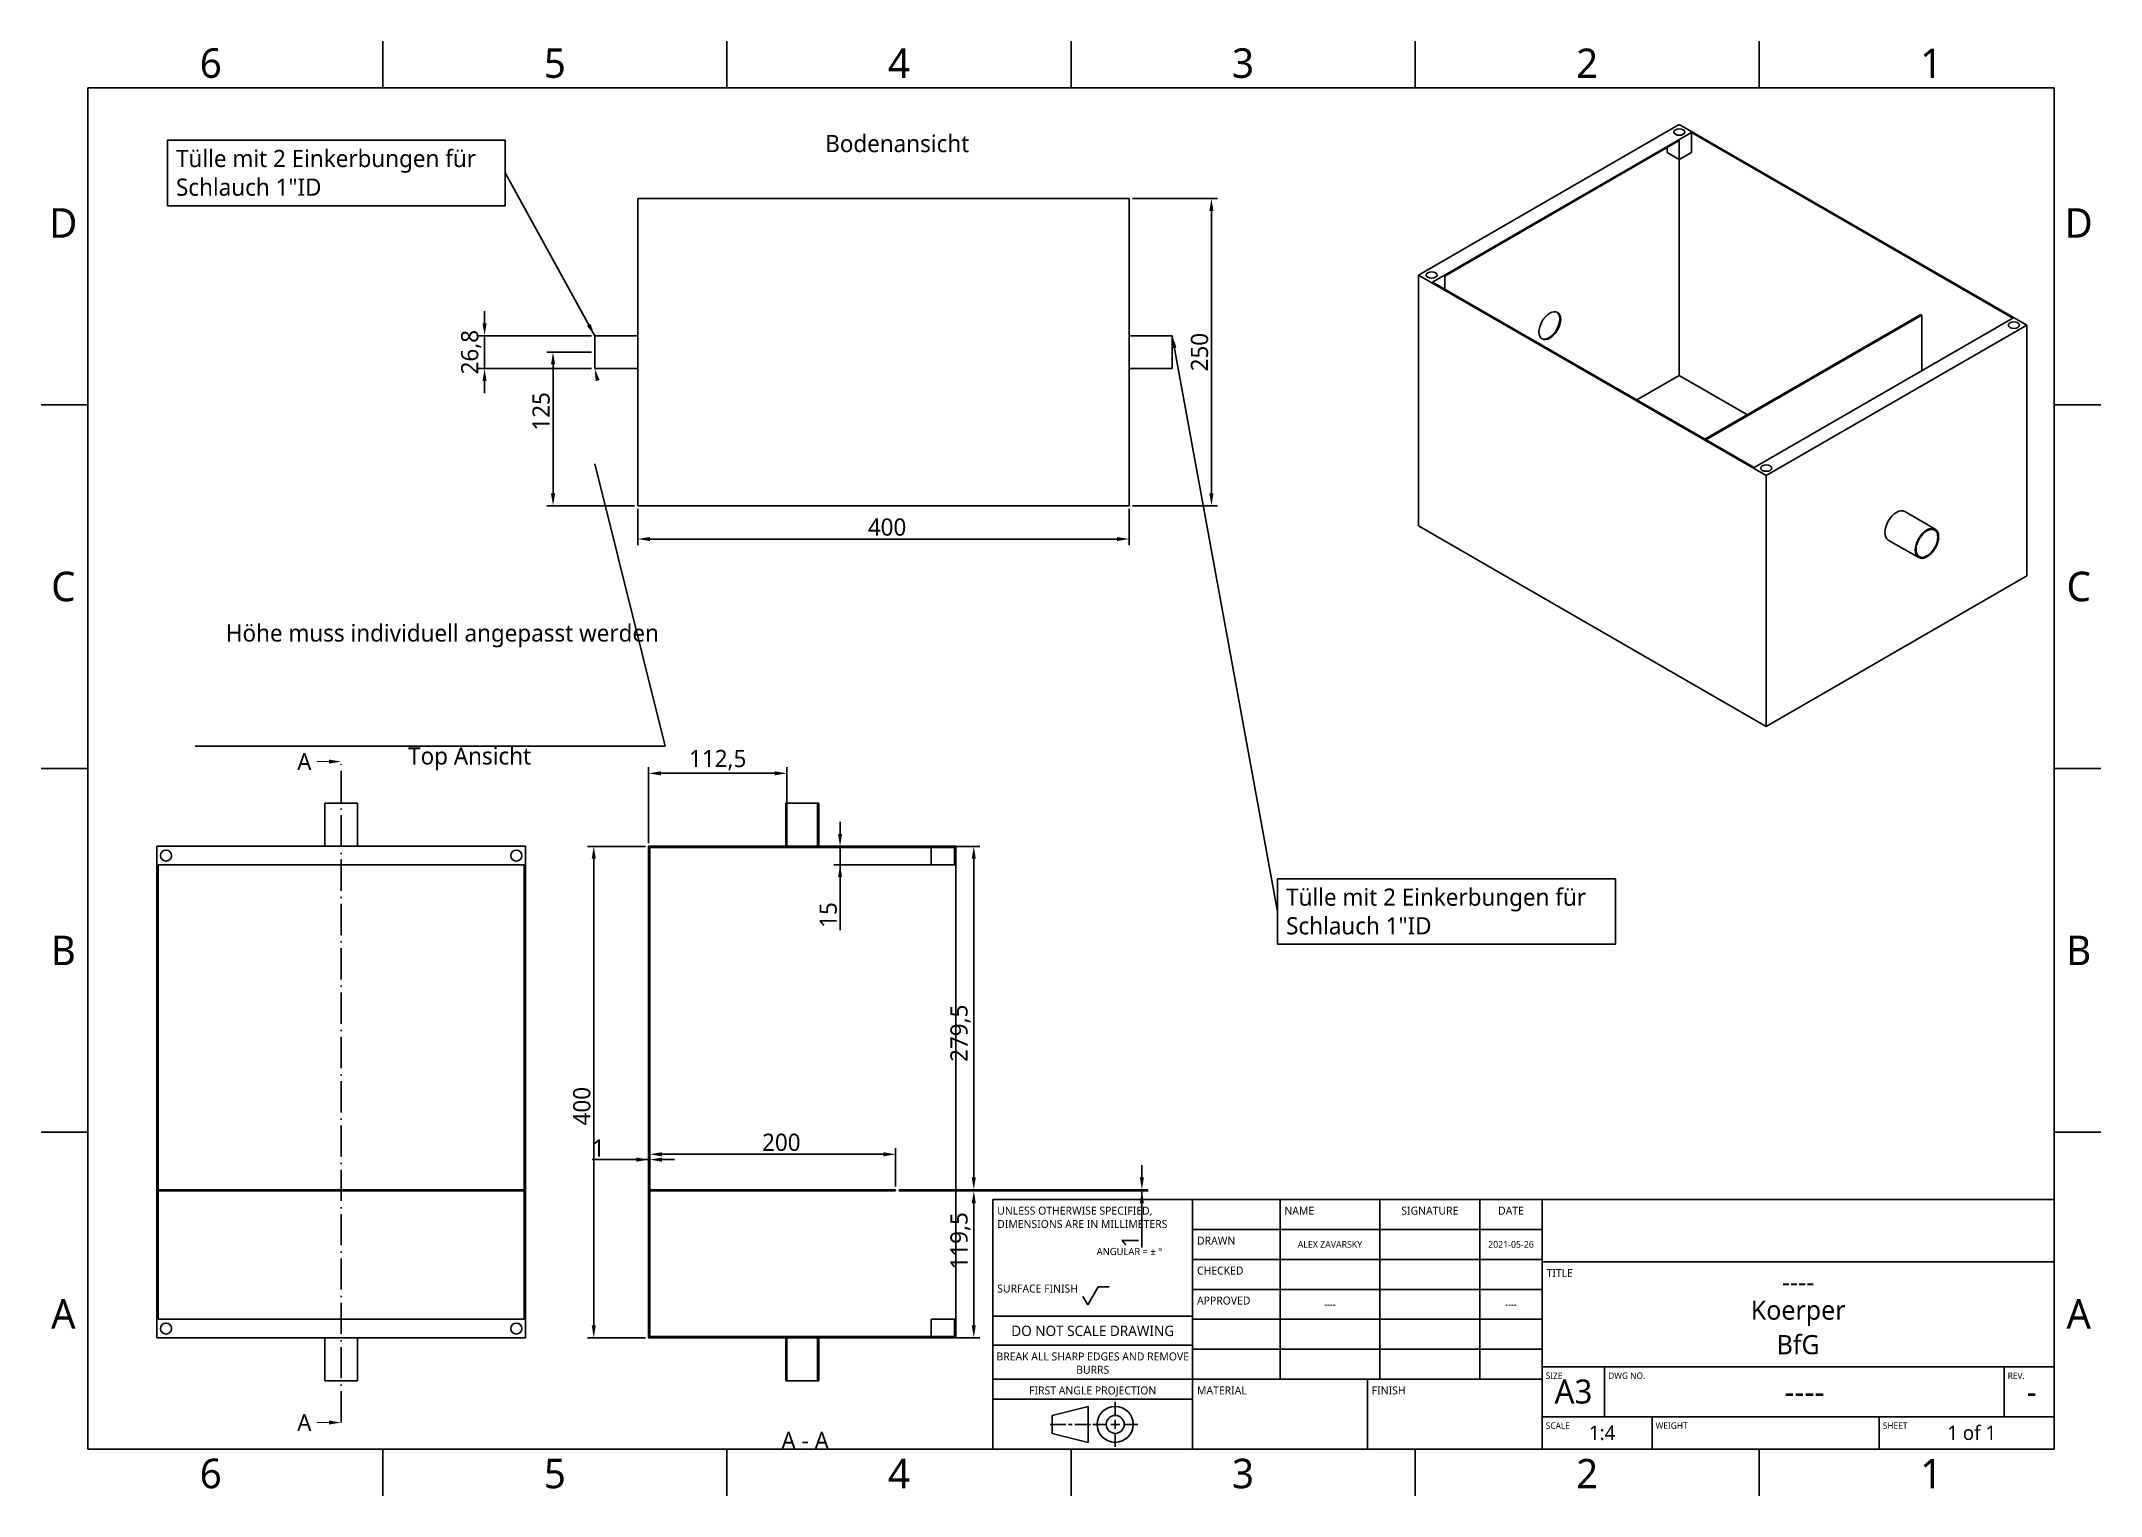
# Model space of a CAD drawing. Extents: x 1 to 420, y 0 to 296.
import ezdxf

# ---------------------------------------------------------------- set-up
doc = ezdxf.new("R2010")
doc.units = 0
doc.header["$LTSCALE"] = 12.7
doc.header["$MEASUREMENT"] = 0
doc.header["$PDMODE"] = 33
doc.header["$PDSIZE"] = 1
doc.linetypes.add('ONS_DASHDOT', pattern=[0.71, 0.5, -0.1, 0.01, -0.1])
doc.layers.get('DEFPOINTS').update_dxf_attribs({"linetype": 'CONTINUOUS'})
for name, color, linetype in [('ANNOTATION_LINES', 7, 'CONTINUOUS'), ('ANNOTATION_TEXT', 7, 'CONTINUOUS'), ('BORDER_FRAME', 7, 'CONTINUOUS'), ('BORDER_ZONES', 7, 'CONTINUOUS'), ('SECTION_CUTTING_LINE', 7, 'ONS_DASHDOT'), ('TITLE_BLOCK', 7, 'CONTINUOUS'), ('VIEW_HATCHES', 7, 'CONTINUOUS'), ('VISIBLE', 7, 'CONTINUOUS')]:
    doc.layers.add(name, color=color, linetype=linetype)
doc.styles.add('ONSHAPE-STANDARD', font='NotoSans-Regular.ttf')
doc.styles.add('ONSHAPE-STANDARD-DIMENSION', font='')
doc.styles.add('ONSHAPE-STANDARD-FIELDS', font='')
doc.styles.add('ONSHAPE-STANDARD-NOTESTYLE', font='Noto Sans', dxfattribs={"height": 3.5})
doc.styles.add('ONSHAPE-STANDARD-VIEW-LABE', font='NotoSans-Regular.ttf', dxfattribs={"height": 3.5})
doc.styles.get('ONSHAPE-STANDARD-DIMENSION').set_extended_font_data('Noto Sans')
doc.styles.get('ONSHAPE-STANDARD-FIELDS').set_extended_font_data('Noto Sans')
doc.dimstyles.new('ONSHAPE-ISO-25$0', dxfattribs={"dimtxt": 3.5, "dimasz": 2.5, "dimexe": 1.25, "dimexo": 0.625, "dimtad": 1, "dimtxsty": 'ONSHAPE-STANDARD-DIMENSION', "dimcen": 2.5, "dimclrd": 7, "dimclre": 7, "dimclrt": 7, "dimadec": 1, "dimazin": 3, "dimtfac": 1, "dimtmove": 0, "dimatfit": 3})
pattern_1 = [(117, (130.0012, 80.0923), (-2.94032, -1.49817), [])]
pattern_2 = [(75, (130.0012, 80.0923), (-3.50631, 0.93951), [])]
pattern_3 = [(219, (130.0012, 80.0923), (1.88796, -2.33144), [])]

# ---------------------------------------------------------------- blocks, each defined once
blk = doc.blocks.new('*D1')
at = {"layer": 'ANNOTATION_TEXT', "color": 7}
for p, q in [((222.98, 264.47), (240.32, 264.47)), ((239.07, 261.97), (239.07, 204.47)), ((222.98, 201.97), (240.32, 201.97))]:
    blk.add_line(p, q, dxfattribs=at)
for points in [[(239.49, 261.97), (238.66, 261.97), (239.07, 264.47)], [(238.66, 204.47), (239.49, 204.47), (239.07, 201.97)]]:
    blk.add_solid(points, dxfattribs=at)
at = {"layer": 'DEFPOINTS', "color": 0}
for p in [(222.35, 264.47), (222.35, 201.97), (239.07, 201.97), (239.07, 201.97)]:
    blk.add_point(p, dxfattribs=at)
at = {"layer": 'ANNOTATION_TEXT', "color": 7, "insert": (236.66, 233.22), "char_height": 3.5, "attachment_point": 5, "rotation": 90, "style": 'ONSHAPE-STANDARD-DIMENSION'}
blk.add_mtext('250', dxfattribs=at)
blk = doc.blocks.new('*D2')
at = {"layer": 'ANNOTATION_TEXT', "color": 7}
for p, q in [((122.35, 201.35), (122.35, 193.95)), ((222.35, 201.35), (222.35, 193.95)), ((124.85, 195.2), (219.85, 195.2))]:
    blk.add_line(p, q, dxfattribs=at)
for points in [[(124.85, 195.61), (124.85, 194.78), (122.35, 195.2)], [(219.85, 194.78), (219.85, 195.61), (222.35, 195.2)]]:
    blk.add_solid(points, dxfattribs=at)
at = {"layer": 'DEFPOINTS', "color": 0}
for p in [(122.35, 201.97), (222.35, 201.97), (222.35, 195.2), (222.35, 195.2)]:
    blk.add_point(p, dxfattribs=at)
at = {"layer": 'ANNOTATION_TEXT', "color": 7, "insert": (173.08, 197.61), "char_height": 3.5, "attachment_point": 5, "style": 'ONSHAPE-STANDARD-DIMENSION'}
blk.add_mtext('400', dxfattribs=at)
blk = doc.blocks.new('*D3')
at = {"layer": 'ANNOTATION_TEXT', "color": 7}
for p, q in [((112.98, 233.22), (103.88, 233.22)), ((105.13, 230.72), (105.13, 204.47)), ((121.73, 201.97), (103.88, 201.97))]:
    blk.add_line(p, q, dxfattribs=at)
for points in [[(105.55, 230.72), (104.71, 230.72), (105.13, 233.22)], [(104.71, 204.47), (105.55, 204.47), (105.13, 201.97)]]:
    blk.add_solid(points, dxfattribs=at)
at = {"layer": 'DEFPOINTS', "color": 0}
for p in [(113.6, 233.22), (105.13, 201.97), (105.13, 201.97), (122.35, 201.97)]:
    blk.add_point(p, dxfattribs=at)
at = {"layer": 'ANNOTATION_TEXT', "color": 7, "insert": (102.71, 221.17), "char_height": 3.5, "attachment_point": 5, "rotation": 90, "style": 'ONSHAPE-STANDARD-DIMENSION'}
blk.add_mtext('125', dxfattribs=at)
blk = doc.blocks.new('*D4')
at = {"layer": 'ANNOTATION_TEXT', "color": 7}
for p, q in [((91.19, 239.07), (91.19, 241.57)), ((112.98, 236.57), (89.94, 236.57)), ((91.19, 236.57), (91.19, 229.87)), ((112.98, 229.87), (89.94, 229.87)), ((91.19, 227.37), (91.19, 224.87))]:
    blk.add_line(p, q, dxfattribs=at)
for points in [[(90.78, 239.07), (91.61, 239.07), (91.19, 236.57)], [(91.61, 227.37), (90.78, 227.37), (91.19, 229.87)]]:
    blk.add_solid(points, dxfattribs=at)
at = {"layer": 'DEFPOINTS', "color": 0}
for p in [(113.6, 236.57), (91.19, 229.87), (91.19, 229.87), (113.6, 229.87)]:
    blk.add_point(p, dxfattribs=at)
at = {"layer": 'ANNOTATION_TEXT', "color": 7, "insert": (88.49, 233.22), "char_height": 3.5, "attachment_point": 5, "rotation": 90, "style": 'ONSHAPE-STANDARD-DIMENSION'}
blk.add_mtext('26,8', dxfattribs=at)
blk = doc.blocks.new('*D5')
at = {"layer": 'ANNOTATION_TEXT', "color": 7}
for p, q in [((224.92, 65.29), (224.92, 67.79)), ((175.45, 62.79), (226.17, 62.79)), ((175.45, 62.54), (226.17, 62.54)), ((224.92, 62.79), (224.92, 62.54)), ((224.92, 62.54), (224.92, 51.05)), ((224.92, 60.04), (224.92, 57.54))]:
    blk.add_line(p, q, dxfattribs=at)
for points in [[(224.5, 65.29), (225.33, 65.29), (224.92, 62.79)], [(225.33, 60.04), (224.5, 60.04), (224.92, 62.54)]]:
    blk.add_solid(points, dxfattribs=at)
at = {"layer": 'DEFPOINTS', "color": 0}
for p in [(174.82, 62.79), (174.82, 62.54), (224.92, 62.54), (224.92, 62.54)]:
    blk.add_point(p, dxfattribs=at)
at = {"layer": 'ANNOTATION_TEXT', "color": 7, "insert": (222.54, 52.33), "char_height": 3.5, "attachment_point": 5, "rotation": 90, "style": 'ONSHAPE-STANDARD-DIMENSION'}
blk.add_mtext('1', dxfattribs=at)
blk = doc.blocks.new('*D6')
at = {"layer": 'ANNOTATION_TEXT', "color": 7}
for p, q in [((124.82, 63.41), (124.82, 71.25)), ((174.82, 63.41), (174.82, 71.25)), ((172.32, 70), (127.32, 70))]:
    blk.add_line(p, q, dxfattribs=at)
for points in [[(127.32, 70.42), (127.32, 69.58), (124.82, 70)], [(172.32, 69.58), (172.32, 70.42), (174.82, 70)]]:
    blk.add_solid(points, dxfattribs=at)
at = {"layer": 'DEFPOINTS', "color": 0}
for p in [(124.82, 70), (124.82, 70), (124.82, 62.79), (174.82, 62.79)]:
    blk.add_point(p, dxfattribs=at)
at = {"layer": 'ANNOTATION_TEXT', "color": 7, "insert": (151.57, 72.42), "char_height": 3.5, "attachment_point": 5, "style": 'ONSHAPE-STANDARD-DIMENSION'}
blk.add_mtext('200', dxfattribs=at)
blk = doc.blocks.new('*D7')
at = {"layer": 'ANNOTATION_TEXT', "color": 7}
for p, q in [((124.57, 68.91), (113.09, 68.91)), ((122.07, 68.91), (119.57, 68.91)), ((124.57, 69.53), (124.57, 70.16)), ((124.82, 68.91), (124.57, 68.91)), ((124.82, 69.53), (124.82, 70.16)), ((127.32, 68.91), (129.82, 68.91))]:
    blk.add_line(p, q, dxfattribs=at)
for points in [[(122.07, 68.49), (122.07, 69.33), (124.57, 68.91)], [(127.32, 69.33), (127.32, 68.49), (124.82, 68.91)]]:
    blk.add_solid(points, dxfattribs=at)
at = {"layer": 'DEFPOINTS', "color": 0}
for p in [(124.57, 68.91), (124.57, 68.91), (124.57, 68.91), (124.82, 68.91)]:
    blk.add_point(p, dxfattribs=at)
at = {"layer": 'ANNOTATION_TEXT', "color": 7, "insert": (114.36, 71.28), "char_height": 3.5, "attachment_point": 5, "style": 'ONSHAPE-STANDARD-DIMENSION'}
blk.add_mtext('1', dxfattribs=at)
blk = doc.blocks.new('*D8')
at = {"layer": 'ANNOTATION_TEXT', "color": 7}
for p, q in [((124.57, 133.29), (124.57, 148.77)), ((127.07, 147.52), (150.2, 147.52)), ((152.7, 133.29), (152.7, 148.77))]:
    blk.add_line(p, q, dxfattribs=at)
for points in [[(127.07, 147.93), (127.07, 147.1), (124.57, 147.52)], [(150.2, 147.1), (150.2, 147.93), (152.7, 147.52)]]:
    blk.add_solid(points, dxfattribs=at)
at = {"layer": 'DEFPOINTS', "color": 0}
for p in [(152.7, 147.52), (152.7, 147.52), (124.57, 132.66), (152.7, 132.66)]:
    blk.add_point(p, dxfattribs=at)
at = {"layer": 'ANNOTATION_TEXT', "color": 7, "insert": (138.63, 150.22), "char_height": 3.5, "attachment_point": 5, "style": 'ONSHAPE-STANDARD-DIMENSION'}
blk.add_mtext('112,5', dxfattribs=at)
blk = doc.blocks.new('*D9')
at = {"layer": 'ANNOTATION_TEXT', "color": 7}
for p, q in [((163.52, 135.16), (163.52, 137.66)), ((153.32, 132.66), (164.77, 132.66)), ((163.52, 132.66), (163.52, 128.91)), ((186.45, 128.91), (162.27, 128.91)), ((163.52, 128.91), (163.52, 115.63)), ((163.52, 126.41), (163.52, 123.91))]:
    blk.add_line(p, q, dxfattribs=at)
for points in [[(163.11, 135.16), (163.94, 135.16), (163.52, 132.66)], [(163.94, 126.41), (163.11, 126.41), (163.52, 128.91)]]:
    blk.add_solid(points, dxfattribs=at)
at = {"layer": 'DEFPOINTS', "color": 0}
for p in [(152.7, 132.66), (163.52, 128.91), (163.52, 128.91), (187.07, 128.91)]:
    blk.add_point(p, dxfattribs=at)
at = {"layer": 'ANNOTATION_TEXT', "color": 7, "insert": (161.12, 118.69), "char_height": 3.5, "attachment_point": 5, "rotation": 90, "style": 'ONSHAPE-STANDARD-DIMENSION'}
blk.add_mtext('15', dxfattribs=at)
blk = doc.blocks.new('*D10')
at = {"layer": 'ANNOTATION_TEXT', "color": 7}
for p, q in [((123.95, 132.66), (112.16, 132.66)), ((113.41, 130.16), (113.41, 35.16)), ((123.95, 32.66), (112.16, 32.66))]:
    blk.add_line(p, q, dxfattribs=at)
for points in [[(113.83, 130.16), (113, 130.16), (113.41, 132.66)], [(113, 35.16), (113.83, 35.16), (113.41, 32.66)]]:
    blk.add_solid(points, dxfattribs=at)
at = {"layer": 'DEFPOINTS', "color": 0}
for p in [(124.57, 132.66), (113.41, 32.66), (113.41, 32.66), (124.57, 32.66)]:
    blk.add_point(p, dxfattribs=at)
at = {"layer": 'ANNOTATION_TEXT', "color": 7, "insert": (110.99, 79.79), "char_height": 3.5, "attachment_point": 5, "rotation": 90, "style": 'ONSHAPE-STANDARD-DIMENSION'}
blk.add_mtext('400', dxfattribs=at)
blk = doc.blocks.new('*D11')
at = {"layer": 'ANNOTATION_TEXT', "color": 7}
for p, q in [((175.45, 62.54), (191.97, 62.54)), ((190.72, 35.16), (190.72, 60.04)), ((153.32, 32.66), (191.97, 32.66))]:
    blk.add_line(p, q, dxfattribs=at)
for points in [[(191.14, 60.04), (190.31, 60.04), (190.72, 62.54)], [(190.31, 35.16), (191.14, 35.16), (190.72, 32.66)]]:
    blk.add_solid(points, dxfattribs=at)
at = {"layer": 'DEFPOINTS', "color": 0}
for p in [(174.82, 62.54), (190.72, 62.54), (190.72, 62.54), (152.7, 32.66)]:
    blk.add_point(p, dxfattribs=at)
at = {"layer": 'ANNOTATION_TEXT', "color": 7, "insert": (188.02, 52.39), "char_height": 3.5, "attachment_point": 5, "rotation": 90, "style": 'ONSHAPE-STANDARD-DIMENSION'}
blk.add_mtext('119,5', dxfattribs=at)
blk = doc.blocks.new('*D12')
at = {"layer": 'ANNOTATION_TEXT', "color": 7}
for p, q in [((153.32, 132.66), (191.97, 132.66)), ((190.72, 130.16), (190.72, 65.29)), ((175.45, 62.79), (191.97, 62.79))]:
    blk.add_line(p, q, dxfattribs=at)
for points in [[(191.14, 130.16), (190.31, 130.16), (190.72, 132.66)], [(190.31, 65.29), (191.14, 65.29), (190.72, 62.79)]]:
    blk.add_solid(points, dxfattribs=at)
at = {"layer": 'DEFPOINTS', "color": 0}
for p in [(152.7, 132.66), (174.82, 62.79), (190.72, 62.79), (190.72, 62.79)]:
    blk.add_point(p, dxfattribs=at)
at = {"layer": 'ANNOTATION_TEXT', "color": 7, "insert": (188.02, 94.63), "char_height": 3.5, "attachment_point": 5, "rotation": 90, "style": 'ONSHAPE-STANDARD-DIMENSION'}
blk.add_mtext('279,5', dxfattribs=at)

msp = doc.modelspace()

# ---------------------------------------------------------------- hatches: boundary and pattern name
at = {"layer": 'VIEW_HATCHES'}
h = msp.add_hatch(dxfattribs=at)
h.set_pattern_fill('ANSI31', color=256, scale=24, angle=174, style=0, pattern_type=2)
h.set_pattern_definition(pattern_3)
edge = h.paths.add_edge_path(flags=0)
edge.add_line((152.4711, 141.4127), (152.4711, 132.6627))
edge.add_line((152.6961, 132.6627), (152.4711, 132.6627))
edge.add_line((152.6961, 141.4127), (152.6961, 132.6627))
edge.add_line((152.6961, 141.4127), (152.4711, 141.4127))
h = msp.add_hatch(dxfattribs=at)
h.set_pattern_fill('ANSI31', color=256, scale=24, angle=174, style=0, pattern_type=2)
h.set_pattern_definition(pattern_3)
edge = h.paths.add_edge_path(flags=0)
edge.add_line((159.1711, 132.6627), (159.1711, 141.4127))
edge.add_line((159.1711, 141.4127), (158.9461, 141.4127))
edge.add_line((158.9461, 132.6627), (158.9461, 141.4127))
edge.add_line((159.1711, 132.6627), (158.9461, 132.6627))
h = msp.add_hatch(dxfattribs=at)
h.set_pattern_fill('ANSI31', color=256, scale=26.4, angle=72, style=0, pattern_type=2)
h.set_pattern_definition(pattern_1)
edge = h.paths.add_edge_path(flags=0)
edge.add_line((152.6961, 32.9127), (124.8211, 32.9127))
edge.add_line((124.8211, 132.4127), (124.8211, 32.9127))
edge.add_line((152.6961, 132.4127), (124.8211, 132.4127))
edge.add_line((152.6961, 132.6627), (152.6961, 132.4127))
edge.add_line((152.6961, 132.6627), (124.5711, 132.6627))
edge.add_line((124.5711, 132.6627), (124.5711, 32.6627))
edge.add_line((152.6961, 32.6627), (124.5711, 32.6627))
edge.add_line((152.6961, 32.9127), (152.6961, 32.6627))
h = msp.add_hatch(dxfattribs=at)
h.set_pattern_fill('ANSI31', color=256, scale=26.4, angle=72, style=0, pattern_type=2)
h.set_pattern_definition(pattern_1)
edge = h.paths.add_edge_path(flags=0)
edge.add_line((186.8211, 132.4127), (186.8211, 128.9127))
edge.add_line((187.0711, 128.9127), (186.8211, 128.9127))
edge.add_line((187.0711, 132.6627), (187.0711, 128.9127))
edge.add_line((187.0711, 132.6627), (158.9461, 132.6627))
edge.add_line((158.9461, 132.4127), (158.9461, 132.6627))
edge.add_line((186.8211, 132.4127), (158.9461, 132.4127))
h = msp.add_hatch(dxfattribs=at)
h.set_pattern_fill('ANSI31', color=256, scale=26.4, angle=150, style=0, pattern_type=2)
h.set_pattern_definition([(195, (130.0012, 80.0923), (0.8541, -3.18756), [])])
edge = h.paths.add_edge_path(flags=0)
edge.add_line((174.8211, 62.5377), (174.8211, 62.7877))
edge.add_line((174.8211, 62.7877), (124.8211, 62.7877))
edge.add_line((124.8211, 62.5377), (124.8211, 62.7877))
edge.add_line((174.8211, 62.5377), (124.8211, 62.5377))
h = msp.add_hatch(dxfattribs=at)
h.set_pattern_fill('ANSI31', color=256, scale=26.4, angle=72, style=0, pattern_type=2)
h.set_pattern_definition(pattern_1)
edge = h.paths.add_edge_path(flags=0)
edge.add_line((186.8211, 36.4127), (186.8211, 32.9127))
edge.add_line((186.8211, 32.9127), (158.9461, 32.9127))
edge.add_line((158.9461, 32.6627), (158.9461, 32.9127))
edge.add_line((187.0711, 32.6627), (158.9461, 32.6627))
edge.add_line((187.0711, 36.4127), (187.0711, 32.6627))
edge.add_line((187.0711, 36.4127), (186.8211, 36.4127))
h = msp.add_hatch(dxfattribs=at)
h.set_pattern_fill('ANSI31', color=256, scale=29.04, angle=30, style=0, pattern_type=2)
h.set_pattern_definition(pattern_2)
edge = h.paths.add_edge_path(flags=0)
edge.add_line((152.4711, 32.6627), (152.4711, 23.9127))
edge.add_line((152.6961, 23.9127), (152.4711, 23.9127))
edge.add_line((152.6961, 32.6627), (152.6961, 23.9127))
edge.add_line((152.6961, 32.6627), (152.4711, 32.6627))
h = msp.add_hatch(dxfattribs=at)
h.set_pattern_fill('ANSI31', color=256, scale=29.04, angle=30, style=0, pattern_type=2)
h.set_pattern_definition(pattern_2)
edge = h.paths.add_edge_path(flags=0)
edge.add_line((159.1711, 23.9127), (159.1711, 32.6627))
edge.add_line((159.1711, 32.6627), (158.9461, 32.6627))
edge.add_line((158.9461, 23.9127), (158.9461, 32.6627))
edge.add_line((159.1711, 23.9127), (158.9461, 23.9127))

# ---------------------------------------------------------------- linework, layer by layer
at = {"layer": 'ANNOTATION_LINES', "color": 7}
for p, q in [((113.6009, 236.5706, -9.375), (95.422, 269.6907, 9.375)), ((231.1009, 236.5706, -9.375), (252.5116, 119.3836, 9.375))]:
    msp.add_line(p, q, dxfattribs=at)
for points in [[(112.7633, 238.9626), (113.6009, 236.5706), (112.0327, 238.5617)], [(231.1404, 234.0364), (231.1009, 236.5706), (231.9601, 234.1862)]]:
    msp.add_solid(points, dxfattribs=at)
at = {"layer": 'ANNOTATION_TEXT', "color": 7}
for points in [[(26.6809, 263.0272), (26.6809, 276.3541), (95.422, 276.3541), (95.422, 263.0272)], [(252.5116, 112.7202), (252.5116, 126.0471), (321.2527, 126.0471), (321.2527, 112.7202)]]:
    msp.add_lwpolyline(points, close=True, dxfattribs=at)
at = {"layer": 'ANNOTATION_TEXT', "extrusion": (0, 0.310267, 0.95065)}
msp.add_lwpolyline([(-113.6009, -221.4351), (-127.9083, -161.0032), (-32.3204, -161.0032)], dxfattribs=at)
at = {"layer": 'ANNOTATION_TEXT'}
msp.add_solid([(113.8007, 227.344), (113.6009, 229.8706), (114.6094, 227.5454)], dxfattribs=at)
at = {"layer": 'BORDER_FRAME'}
for p, q in [((10.5, 10), (10.5, 287)), ((10.5, 287), (410.5, 287)), ((410.5, 287), (410.5, 10)), ((410.5, 10), (10.5, 10))]:
    msp.add_line(p, q, dxfattribs=at)
at = {"layer": 'BORDER_ZONES'}
for p, q in [((70.5, 287), (70.5, 296.5)), ((140.5, 287), (140.5, 296.5)), ((210.5, 287), (210.5, 296.5)), ((280.5, 287), (280.5, 296.5)), ((350.5, 287), (350.5, 296.5)), ((10.5, 222.5), (1, 222.5)), ((410.5, 222.5), (420, 222.5)), ((10.5, 148.5), (1, 148.5)), ((410.5, 148.5), (420, 148.5)), ((10.5, 74.5), (1, 74.5)), ((410.5, 74.5), (420, 74.5)), ((70.5, 10), (70.5, 0.5)), ((140.5, 10), (140.5, 0.5)), ((210.5, 10), (210.5, 0.5)), ((280.5, 10), (280.5, 0.5)), ((350.5, 10), (350.5, 0.5))]:
    msp.add_line(p, q, dxfattribs=at)
at = {"layer": 'SECTION_CUTTING_LINE', "color": 7}
msp.add_line((62.0275, 15.4127), (62.0275, 149.9127), dxfattribs=at)
for points in [[(59.5275, 150.0169), (57.0275, 150.0169), (59.5275, 149.8085), (57.0275, 149.8085)], [(62.0275, 149.9127), (59.5275, 150.3294), (59.5275, 149.496)], [(59.5275, 15.5169), (57.0275, 15.5169), (59.5275, 15.3085), (57.0275, 15.3085)], [(62.0275, 15.4127), (59.5275, 15.8294), (59.5275, 14.996)]]:
    msp.add_solid(points, dxfattribs=at)
at = {"layer": 'TITLE_BLOCK'}
for p, q in [((194.6, 10), (194.6, 60.8)), ((194.6, 60.8), (235.24, 60.8)), ((235.24, 10), (235.24, 60.8)), ((235.24, 60.8), (306.36, 60.8)), ((253.02, 24.224), (253.02, 60.8)), ((273.34, 24.224), (273.34, 60.8)), ((293.66, 24.224), (293.66, 60.8)), ((306.36, 10), (306.36, 60.8)), ((306.36, 60.8), (410.5, 60.8)), ((235.24, 54.704), (306.36, 54.704)), ((235.24, 48.608), (306.36, 48.608)), ((306.36, 48.1), (410.5, 48.1)), ((213.904, 39.3298), (216.0376, 43.0253)), ((216.0376, 43.0253), (218.2728, 43.0253)), ((235.24, 42.512), (306.36, 42.512)), ((212.888, 41.0896), (213.904, 39.3298)), ((194.6, 37.0256), (235.24, 37.0256)), ((235.24, 36.416), (306.36, 36.416)), ((194.6, 31.1328), (235.24, 31.1328)), ((235.24, 30.32), (306.36, 30.32)), ((306.36, 26.764), (410.5, 26.764)), ((319.06, 16.604), (319.06, 26.764)), ((400.34, 16.604), (400.34, 26.764)), ((194.6, 24.224), (235.24, 24.224)), ((235.24, 24.224), (306.36, 24.224)), ((270.8, 10), (270.8, 24.224)), ((194.6, 20.16), (235.24, 20.16)), ((214.0056, 18.697), (206.6904, 16.8682)), ((206.6904, 16.8682), (206.6904, 13.2106)), ((214.0056, 11.3818), (214.0056, 18.697)), ((219.492, 16.8682), (219.492, 19.6114)), ((209.4336, 15.0394), (206.2332, 15.0394)), ((206.6904, 13.2106), (214.0056, 11.3818)), ((210.7138, 15.0394), (209.9822, 15.0394)), ((211.2624, 15.0394), (214.4628, 15.0394)), ((217.6632, 15.0394), (214.92, 15.0394)), ((220.4064, 15.0394), (218.5776, 15.0394)), ((219.492, 15.9538), (219.492, 14.125)), ((219.492, 13.2106), (219.492, 10.4674)), ((221.3208, 15.0394), (224.064, 15.0394)), ((306.36, 16.604), (410.5, 16.604)), ((328.712, 10), (328.712, 16.604)), ((374.94, 10), (374.94, 16.604)), ((194.6, 10), (235.24, 10))]:
    msp.add_line(p, q, dxfattribs=at)
for radius in [3.6576, 1.8288]:
    msp.add_circle((219.492, 15.0394), radius, dxfattribs=at)
at = {"layer": 'VISIBLE'}
for p, q in [((334.2522, 279.5352), (281.2191, 248.9166)), ((284.0476, 247.4877), (336.727, 277.9022)), ((334.2522, 279.5352), (404.9628, 238.7104)), ((336.727, 277.9022), (336.727, 273.8197)), ((336.727, 277.9022), (402.1344, 240.1392)), ((286.5224, 248.7125), (334.2522, 276.2692)), ((331.7773, 274.8403), (331.7773, 273.8197)), ((331.7773, 273.8197), (334.2522, 272.3909)), ((334.2522, 272.3909), (334.2522, 276.2692)), ((336.727, 273.8197), (334.2522, 272.3909)), ((334.2522, 272.3909), (334.2522, 228.5042)), ((122.3509, 264.4706), (122.3509, 201.9706)), ((222.3509, 264.4706), (122.3509, 264.4706)), ((222.3509, 264.4706), (222.3509, 201.9706)), ((281.2191, 248.9166), (351.9298, 208.0917)), ((281.2191, 248.9166), (281.2191, 197.8855)), ((284.0476, 247.4877), (349.4549, 209.7247)), ((286.5224, 246.0588), (286.5224, 248.7125)), ((383.3961, 240.8537), (339.4671, 215.4912)), ((383.5728, 240.7516), (339.6438, 215.3892)), ((349.4549, 209.7247), (402.1344, 240.1392)), ((383.5728, 240.7516), (383.3961, 240.8537)), ((383.5728, 240.7516), (383.5728, 229.4227)), ((122.3509, 236.5706), (113.6009, 236.5706)), ((113.6009, 229.8706), (113.6009, 236.5706)), ((231.1009, 236.5706), (222.3509, 236.5706)), ((231.1009, 229.8706), (231.1009, 236.5706)), ((404.9628, 238.7104), (351.9298, 208.0917)), ((404.9628, 238.7104), (404.9628, 187.6793)), ((113.6009, 229.8706), (122.3509, 229.8706)), ((222.3509, 229.8706), (231.1009, 229.8706)), ((334.2522, 228.5042), (325.5901, 223.5031)), ((334.2522, 228.5042), (348.1291, 220.4923)), ((351.9298, 208.0917), (351.9298, 157.0607)), ((222.3509, 201.9706), (122.3509, 201.9706)), ((281.2191, 197.8855), (351.9298, 157.0607)), ((386.3085, 197.2146), (380.1213, 200.7867)), ((376.7713, 194.9844), (382.9585, 191.4122)), ((404.9628, 187.6793), (351.9298, 157.0607)), ((65.3775, 141.4127), (58.6775, 141.4127)), ((58.6775, 141.4127), (58.6775, 132.6627)), ((65.3775, 132.6627), (65.3775, 141.4127)), ((152.4711, 141.4127), (152.4711, 132.6627)), ((152.6961, 141.4127), (152.4711, 141.4127)), ((152.6961, 141.4127), (152.6961, 132.6627)), ((152.6961, 141.4127), (158.9461, 141.4127)), ((158.9461, 132.6627), (158.9461, 141.4127)), ((159.1711, 141.4127), (158.9461, 141.4127)), ((159.1711, 132.6627), (159.1711, 141.4127)), ((24.5275, 132.6627), (24.5275, 32.6627)), ((99.5275, 132.6627), (24.5275, 132.6627)), ((99.5275, 132.6627), (99.5275, 32.6627)), ((152.6961, 132.6627), (124.5711, 132.6627)), ((124.5711, 132.6627), (124.5711, 32.6627)), ((124.8211, 132.4127), (124.8211, 32.9127)), ((152.6961, 132.4127), (124.8211, 132.4127)), ((152.6961, 132.6627), (152.4711, 132.6627)), ((152.6961, 132.6627), (152.6961, 132.4127)), ((158.9461, 132.6627), (152.6961, 132.6627)), ((158.9461, 132.6627), (152.6961, 132.6627)), ((158.9461, 132.4127), (152.6961, 132.4127)), ((158.9461, 132.4127), (158.9461, 132.6627)), ((187.0711, 132.6627), (158.9461, 132.6627)), ((159.1711, 132.6627), (158.9461, 132.6627)), ((186.8211, 132.4127), (158.9461, 132.4127)), ((182.0711, 132.4127), (182.0711, 128.9127)), ((186.8211, 132.4127), (186.8211, 128.9127)), ((187.0711, 132.6627), (187.0711, 128.9127)), ((24.7775, 128.9127), (99.2775, 128.9127)), ((24.7775, 128.9127), (24.7775, 36.4127)), ((99.2775, 128.9127), (99.2775, 36.4127)), ((182.0711, 128.9127), (186.8211, 128.9127)), ((187.0711, 128.9127), (186.8211, 128.9127)), ((187.0711, 128.9127), (187.0711, 36.4127)), ((99.1525, 62.7877), (24.9025, 62.7877)), ((24.9025, 62.5377), (24.9025, 62.7877)), ((99.1525, 62.5377), (24.9025, 62.5377)), ((99.1525, 62.5377), (99.1525, 62.7877)), ((124.8211, 62.5377), (124.8211, 62.7877)), ((174.8211, 62.7877), (124.8211, 62.7877)), ((174.8211, 62.5377), (124.8211, 62.5377)), ((174.8211, 62.5377), (174.8211, 62.7877)), ((24.7775, 36.4127), (99.2775, 36.4127)), ((182.0711, 32.9127), (182.0711, 36.4127)), ((182.0711, 36.4127), (186.8211, 36.4127)), ((186.8211, 36.4127), (186.8211, 32.9127)), ((187.0711, 36.4127), (186.8211, 36.4127)), ((187.0711, 36.4127), (187.0711, 32.6627)), ((99.5275, 32.6627), (24.5275, 32.6627)), ((58.6775, 32.6627), (58.6775, 23.9127)), ((65.3775, 23.9127), (65.3775, 32.6627)), ((152.6961, 32.6627), (124.5711, 32.6627)), ((152.6961, 32.9127), (124.8211, 32.9127)), ((152.4711, 32.6627), (152.4711, 23.9127)), ((152.6961, 32.6627), (152.4711, 32.6627)), ((152.6961, 32.9127), (152.6961, 32.6627)), ((158.9461, 32.9127), (152.6961, 32.9127)), ((158.9461, 32.6627), (152.6961, 32.6627)), ((152.6961, 32.6627), (152.6961, 23.9127)), ((152.6961, 32.6627), (158.9461, 32.6627)), ((186.8211, 32.9127), (158.9461, 32.9127)), ((158.9461, 32.6627), (158.9461, 32.9127)), ((187.0711, 32.6627), (158.9461, 32.6627)), ((158.9461, 23.9127), (158.9461, 32.6627)), ((159.1711, 32.6627), (158.9461, 32.6627)), ((159.1711, 23.9127), (159.1711, 32.6627)), ((65.3775, 23.9127), (58.6775, 23.9127)), ((152.6961, 23.9127), (152.4711, 23.9127)), ((158.9461, 23.9127), (152.6961, 23.9127)), ((159.1711, 23.9127), (158.9461, 23.9127))]:
    msp.add_line(p, q, dxfattribs=at)
for centre in [(26.4025, 130.7877), (97.6525, 130.7877), (26.4025, 34.5377), (97.6525, 34.5377)]:
    msp.add_circle(centre, 1.125, dxfattribs=at)
for centre, major_axis in [((334.2522, 278.0043), (-1.125, 0)), ((283.8708, 248.9166), (-1.125, 0)), ((402.3112, 238.7104), (-1.125, 0)), ((351.9298, 209.6227), (-1.125, 0)), ((384.6335, 194.3134), (1.675, 2.9012))]:
    msp.add_ellipse(centre, major_axis=major_axis, ratio=0.57735027, dxfattribs=at)
at = {"layer": 'VISIBLE', "extrusion": (0, 0, -1)}
for centre in [(307.9124, 238.6083), (384.6335, 194.3134)]:
    msp.add_ellipse(centre, major_axis=(-1.5625, -2.7063), ratio=0.57735027, dxfattribs=at)
msp.add_ellipse((307.7356, 238.7104), major_axis=(-1.5625, -2.7063), ratio=0.57735027, start_param=9.48137672, end_param=12.50977186, dxfattribs=at)
msp.add_ellipse((307.7356, 238.7104), major_axis=(-1.5625, -2.7063), ratio=0.57735027, start_param=9.48137672, end_param=12.50977186, dxfattribs=at)
at = {"layer": 'VISIBLE'}
msp.add_ellipse((378.4463, 197.8855), major_axis=(1.675, 2.9012), ratio=0.57735027, start_param=0, end_param=3.14159265, dxfattribs=at)

# ---------------------------------------------------------------- texts
at = {"layer": 'ANNOTATION_TEXT', "char_height": 3.5, "style": 'ONSHAPE-STANDARD-NOTESTYLE'}
for s, insert, width, attachment_point in [('Bodenansicht', (160.5122, 277.4216), 30.777589, 1), ('Höhe muss individuell angepasst werden', (126.6583, 175.4875), 94.337875, 6), ('Top Ansicht', (75.6598, 152.8121), 30.777589, 1)]:
    msp.add_mtext(s, dxfattribs=dict(at, insert=insert, width=width, attachment_point=attachment_point))
at = {"layer": 'ANNOTATION_TEXT', "color": 7, "char_height": 3.5}
for s, insert, attachment_point, style in [('{\\fNoto Sans;Tülle mit 2 Einkerbungen für\\PSchlauch 1"ID}', (28.4309, 269.6907), 4, 'ONSHAPE-STANDARD'), ('{\\fNoto Sans;Tülle mit 2 Einkerbungen für\\PSchlauch 1"ID}', (254.2616, 119.3836), 4, 'ONSHAPE-STANDARD'), (' A - A ', (155.8211, 13.5377), 2, 'ONSHAPE-STANDARD-VIEW-LABE')]:
    msp.add_mtext(s, dxfattribs=dict(at, insert=insert, attachment_point=attachment_point, style=style))
at = {"layer": 'BORDER_ZONES', "char_height": 6, "attachment_point": 5, "style": 'ONSHAPE-STANDARD'}
for s, insert in [('6', (35.5, 292)), ('5', (105.5, 292)), ('4', (175.5, 292)), ('3', (245.5, 292)), ('2', (315.5, 292)), ('1', (385.5, 292)), ('D', (5.5, 259.5)), ('D', (415.5, 259.5)), ('C', (5.5, 185.5)), ('C', (415.5, 185.5)), ('B', (5.5, 111.5)), ('B', (415.5, 111.5)), ('A', (5.5, 37.5)), ('A', (415.5, 37.5)), ('6', (35.5, 5)), ('5', (105.5, 5)), ('4', (175.5, 5)), ('3', (245.5, 5)), ('2', (315.5, 5)), ('1', (385.5, 5))]:
    msp.add_mtext(s, dxfattribs=dict(at, insert=insert))
at = {"layer": 'SECTION_CUTTING_LINE', "color": 7, "char_height": 3.5, "width": 3.120913, "attachment_point": 1, "style": 'ONSHAPE-STANDARD'}
for insert in [(53.078, 151.6627), (53.078, 17.1627)]:
    msp.add_mtext('\\fNoto Sans|b0|i0|c0|p0;\\W1.0000000000;\\T1.0000000000;\\o\\lA', dxfattribs=dict(at, insert=insert))
at = {"layer": 'TITLE_BLOCK'}
for s, insert, char_height, width, attachment_point, style in [('UNLESS OTHERWISE SPECIFIED, DIMENSIONS ARE IN MILLIMETERS', (195.4941, 59.337), 1.6256, 40.64, 1, 'ONSHAPE-STANDARD'), ('NAME', (253.9141, 59.337), 1.6256, 20.32, 1, 'ONSHAPE-STANDARD'), ('SIGNATURE', (283.5, 59.337), 1.6256, 20.32, 2, 'ONSHAPE-STANDARD'), ('DATE', (300.01, 59.337), 1.6256, 12.7, 2, 'ONSHAPE-STANDARD'), ('^JANGULAR = ± °^J', (215.7247, 53.3873), 1.46304, 20.32, 1, 'ONSHAPE-STANDARD'), ('DRAWN', (236.1341, 53.241), 1.6256, 17.78, 1, 'ONSHAPE-STANDARD'), ('ALEX ZAVARSKY', (263.18, 51.656), 1.365504, 20.32, 5, 'ONSHAPE-STANDARD-FIELDS'), ('2021-05-26', (300.01, 51.656), 1.3655, 12.7, 5, 'ONSHAPE-STANDARD-FIELDS'), ('CHECKED', (236.1341, 47.145), 1.6256, 17.78, 1, 'ONSHAPE-STANDARD'), ('TITLE', (307.2541, 46.637), 1.6256, 12.7, 1, 'ONSHAPE-STANDARD'), ('SURFACE FINISH', (195.4941, 43.4874), 1.6256, 20.32, 1, 'ONSHAPE-STANDARD'), ('----', (358.43, 44.036), 3.90144, 93.98, 5, 'ONSHAPE-STANDARD-FIELDS'), ('APPROVED', (236.1341, 41.049), 1.6256, 17.78, 1, 'ONSHAPE-STANDARD'), ('----', (263.18, 39.464), 1.3655, 20.32, 5, 'ONSHAPE-STANDARD-FIELDS'), ('----', (300.01, 39.464), 1.3655, 12.7, 5, 'ONSHAPE-STANDARD-FIELDS'), ('Koerper', (358.43, 37.6352), 3.90144, 93.98, 5, 'ONSHAPE-STANDARD-FIELDS'), ('DO NOT SCALE DRAWING', (214.92, 35.1236), 2.11328, 40.64, 2, 'ONSHAPE-STANDARD'), ('BREAK ALL SHARP EDGES AND REMOVE BURRS', (214.92, 29.6698), 1.6256, 40.64, 2, 'ONSHAPE-STANDARD'), ('BfG', (358.43, 31.2344), 3.90144, 93.98, 5, 'ONSHAPE-STANDARD-FIELDS'), ('SIZE', (307.0753, 25.5936), 1.30048, 12.7, 1, 'ONSHAPE-STANDARD'), ('DWG NO.', (319.7753, 25.5936), 1.30048, 81.28, 1, 'ONSHAPE-STANDARD'), ('REV.', (401.0553, 25.5936), 1.30048, 10.16, 1, 'ONSHAPE-STANDARD'), ('FIRST ANGLE PROJECTION', (214.92, 22.761), 1.6256, 40.64, 2, 'ONSHAPE-STANDARD'), ('MATERIAL', (236.1341, 22.761), 1.6256, 35.56, 1, 'ONSHAPE-STANDARD'), ('FINISH', (271.6941, 22.761), 1.6256, 35.56, 1, 'ONSHAPE-STANDARD'), ('A3', (312.71, 21.684), 4.8768, 12.7, 5, 'ONSHAPE-STANDARD-FIELDS'), ('----', (359.7, 21.684), 4.8768, 81.28, 5, 'ONSHAPE-STANDARD-FIELDS'), ('-', (405.928, 21.684), 4.8768, 9.144, 5, 'ONSHAPE-STANDARD-FIELDS'), ('SCALE', (307.0753, 15.4336), 1.30048, 22.352, 1, 'ONSHAPE-STANDARD'), ('1:4', (318.552, 13.302), 2.92608, 20.32, 5, 'ONSHAPE-STANDARD-FIELDS'), ('WEIGHT', (329.4273, 15.4336), 1.30048, 46.228, 1, 'ONSHAPE-STANDARD'), ('SHEET', (375.6553, 15.4336), 1.30048, 35.56, 1, 'ONSHAPE-STANDARD'), ('1 of 1', (393.736, 13.302), 2.92608, 33.528, 5, 'ONSHAPE-STANDARD-FIELDS')]:
    msp.add_mtext(s, dxfattribs=dict(at, insert=insert, char_height=char_height, width=width, attachment_point=attachment_point, style=style))

# ---------------------------------------------------------------- dimensions: what is measured, and where the dimension line sits
at = {"layer": 'ANNOTATION_TEXT'}
for base, p1, p2, angle, picture, middle in [((239.0748, 201.9706), (222.3509, 264.4706, 18.75), (222.3509, 201.9706, 18.75), 90, '*D1', (239.0748, 233.2206)), ((91.1933, 229.8706), (113.6009, 236.5706, -18.75), (113.6009, 229.8706, -18.75), 90, '*D4', (91.1933, 233.2206)), ((105.1311, 201.9706), (113.6009, 233.2206, -18.75), (122.3509, 201.9706, 18.75), 90, '*D3', (105.1311, 221.1667)), ((163.5222, 128.9127), (152.6961, 132.6627), (187.0711, 128.9127), 90, '*D9', (163.5222, 118.6934)), ((113.4133, 32.6627), (124.5711, 132.6627), (124.5711, 32.6627), 90, '*D10', (113.4133, 79.7921)), ((190.7247, 62.7877), (152.6961, 132.6627), (174.8211, 62.7877), 90, '*D12', (190.7247, 94.6349)), ((124.5711, 68.9098), (124.8211, 68.9098), (124.5711, 68.9098), 0, '*D7', (114.3612, 68.9098)), ((224.9175, 62.5377), (174.8211, 62.7877), (174.8211, 62.5377), 90, '*D5', (224.9175, 52.3279)), ((190.7247, 62.5377), (152.6961, 32.6627), (174.8211, 62.5377), 90, '*D11', (190.7247, 52.3911))]:
    dim = msp.add_linear_dim(base=base, p1=p1, p2=p2, angle=angle, dimstyle='ONSHAPE-ISO-25$0', override={"dimlfac": 4, "dimpost": ''}, dxfattribs=at)
    dim.commit()
    dim.dimension.update_dxf_attribs({"geometry": picture, "text_midpoint": middle, "dimtype": 160})
for base, p1, p2, picture, middle in [((222.3509, 195.1958), (122.3509, 201.9706, 18.75), (222.3509, 201.9706, 18.75), '*D2', (173.0781, 195.1958)), ((152.6961, 147.5156), (124.5711, 132.6627), (152.6961, 132.6627), '*D8', (138.6336, 147.5156)), ((124.8211, 69.9999), (174.8211, 62.7877), (124.8211, 62.7877), '*D6', (151.5695, 69.9999))]:
    dim = msp.add_linear_dim(base=base, p1=p1, p2=p2, dimstyle='ONSHAPE-ISO-25$0', override={"dimlfac": 4, "dimpost": ''}, dxfattribs=at)
    dim.commit()
    dim.dimension.update_dxf_attribs({"geometry": picture, "text_midpoint": middle, "dimtype": 160})

doc.saveas('drawing.dxf')
